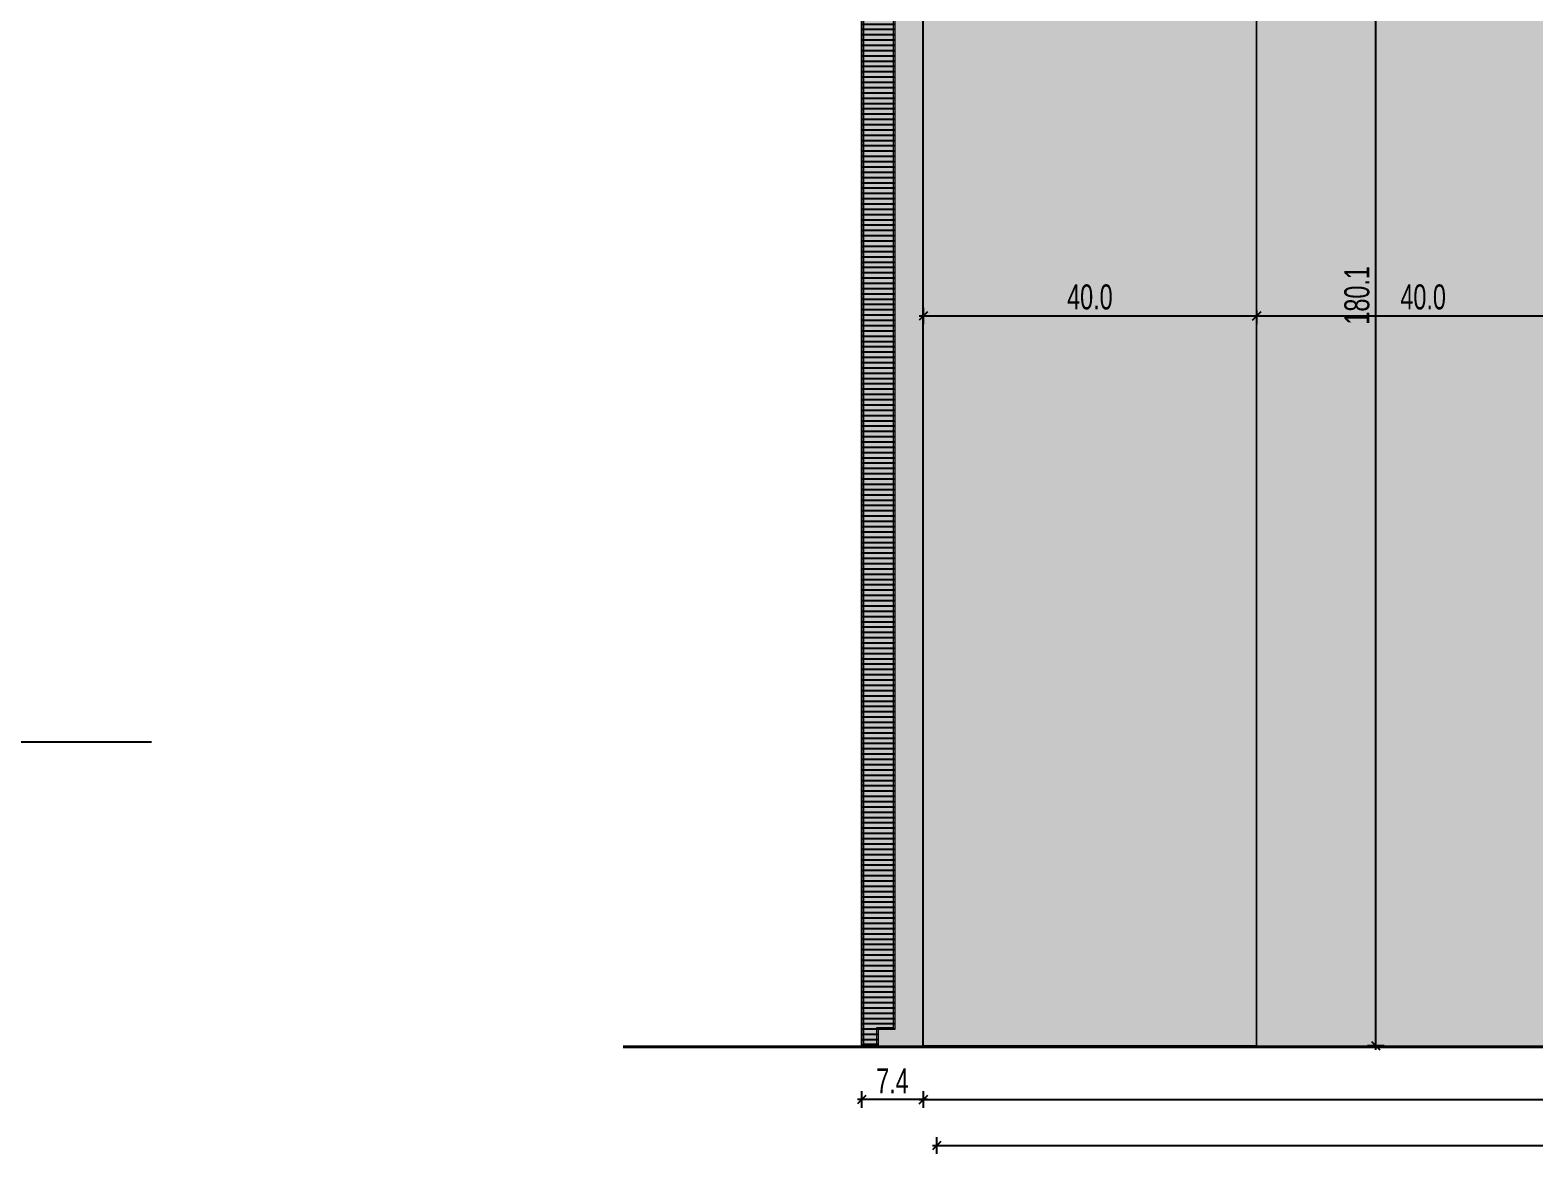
# Model space of a CAD drawing. Header units: inches. Extents: x 4017 to 5703, y -944 to 2840.
# Drawn here: x 5052.7 to 5233.2, y 361.8 to 496.7 of the extents above; entities that cross this region are included whole.
import ezdxf

# ---------------------------------------------------------------- set-up
doc = ezdxf.new("R2010")
doc.units = ezdxf.units.IN
doc.header["$MEASUREMENT"] = 0
doc.layers.get('0').update_dxf_attribs({"color": 5})
doc.layers.get('DEFPOINTS').update_dxf_attribs({"color": 254})
for name, color, linetype, lineweight in [('1 - A-dim-work', 8, 'Continuous', 9), ('1 - plaster', 1, 'Continuous', 9), ('1 - subStructural - Bearing', 132, 'Continuous', 9)]:
    doc.layers.add(name, color=color, linetype=linetype, lineweight=lineweight)
doc.layers.add('A-dim-work', color=8, linetype='Continuous')
doc.layers.add('A-HATCH', color=11, linetype='Continuous')
doc.styles.add('hebtovna', font='hebtovna.shx', dxfattribs={"width": 0.7})
doc.styles.get("Standard").update_dxf_attribs({"font": 'arial.ttf'})
doc.dimstyles.new('Copy of gl-D10', dxfattribs={"dimtxt": 2, "dimasz": 1, "dimexe": 1, "dimexo": 1, "dimgap": 1, "dimtad": 0, "dimdec": 1, "dimzin": 0, "dimdsep": 46, "dimtxsty": 'hebtovna', "dimblk": 'OBLIQUE', "dimblk1": 'OBLIQUE', "dimblk2": 'OBLIQUE', "dimcen": 0, "dimdle": 0.5, "dimclrd": 256, "dimclre": 256, "dimclrt": 256, "dimadec": 0, "dimazin": 0, "dimtfac": 0.05, "dimtdec": 1, "dimtix": 1, "dimtmove": 2, "dimatfit": 0, "dimfxl": 1, "dimfxlon": 1, "dimtvp": 0.75, "dimtolj": 1, "dimtzin": 0, "dimarcsym": 0})
doc.dimstyles.new('D-50', dxfattribs={"dimtxt": 11, "dimasz": 0.5, "dimexe": 0.2, "dimexo": 0, "dimgap": 0.8, "dimtad": 0, "dimdec": 0, "dimdsep": 46, "dimtxsty": 'Standard', "dimblk": 'ar11', "dimcen": 20, "dimdle": 0.1, "dimse1": 1, "dimse2": 1, "dimclrt": 2, "dimadec": 0, "dimazin": 0, "dimtfac": 1, "dimtdec": 0, "dimtix": 1, "dimtmove": 2, "dimatfit": 3, "dimfxl": 1, "dimtvp": 1, "dimtolj": 1, "dimlwd": -1, "dimlwe": -1, "dimarcsym": 0})

# ---------------------------------------------------------------- blocks, each defined once
blk = doc.blocks.new('_Oblique')
at = {"color": 0, "linetype": 'ByBlock', "lineweight": -2}
blk.add_line((-0.5, -0.5), (0.5, 0.5), dxfattribs=at)
blk = doc.blocks.new('*D403')
at = {"layer": 'A-dim-work', "color": 6, "lineweight": -2, "ltscale": 20, "transparency": 16777216}
for p, q in [((5159.45, 368.29), (5331.45, 368.29)), ((5159.95, 369.29), (5159.95, 367.29)), ((5330.95, 369.29), (5330.95, 367.29))]:
    blk.add_line(p, q, dxfattribs=at)
at = {"layer": 'DEFPOINTS', "color": 0, "ltscale": 20, "transparency": 16777216}
for p in [(5159.95, 374.78), (5330.95, 374.63), (5330.95, 368.29)]:
    blk.add_point(p, dxfattribs=at)
at = {"layer": 'A-dim-work', "color": 6, "lineweight": -2, "ltscale": 20, "transparency": 16777216, "rotation": 180}
blk.add_blockref('_Oblique', (5159.95, 368.29), dxfattribs=at)
at = {"layer": 'A-dim-work', "color": 6, "lineweight": -2, "ltscale": 20, "transparency": 16777216}
blk.add_blockref('_Oblique', (5330.95, 368.29), dxfattribs=at)
at = {"layer": 'A-dim-work', "color": 6, "lineweight": 40, "ltscale": 20, "transparency": 16777216, "insert": (5245.45, 370.54), "char_height": 3, "attachment_point": 5, "style": 'hebtovna'}
blk.add_mtext('\\A1;171.0', dxfattribs=at)
blk = doc.blocks.new('*D405')
at = {"layer": 'A-dim-work', "color": 6, "lineweight": -2, "ltscale": 20, "transparency": 16777216}
for p, q in [((5160.45, 368.29), (5152.05, 368.29)), ((5152.55, 369.29), (5152.55, 367.29)), ((5159.95, 369.29), (5159.95, 367.29))]:
    blk.add_line(p, q, dxfattribs=at)
at = {"layer": 'DEFPOINTS', "color": 0, "ltscale": 20, "transparency": 16777216}
for p in [(5152.55, 381.52), (5159.95, 374.78), (5152.55, 368.29)]:
    blk.add_point(p, dxfattribs=at)
at = {"layer": 'A-dim-work', "color": 6, "lineweight": -2, "ltscale": 20, "transparency": 16777216, "rotation": 180}
blk.add_blockref('_Oblique', (5152.55, 368.29), dxfattribs=at)
at = {"layer": 'A-dim-work', "color": 6, "lineweight": -2, "ltscale": 20, "transparency": 16777216}
blk.add_blockref('_Oblique', (5159.95, 368.29), dxfattribs=at)
at = {"layer": 'A-dim-work', "color": 6, "lineweight": 40, "ltscale": 20, "transparency": 16777216, "insert": (5156.25, 370.54), "char_height": 3, "attachment_point": 5, "style": 'hebtovna'}
blk.add_mtext('\\A1;7.4', dxfattribs=at)
blk = doc.blocks.new('*D406')
at = {"layer": 'A-dim-work', "color": 6, "lineweight": -2, "ltscale": 20, "transparency": 16777216}
for p, q in [((5161.55, 363.77), (5161.55, 361.77)), ((5378.35, 363.77), (5378.35, 361.77)), ((5161.05, 362.77), (5378.85, 362.77))]:
    blk.add_line(p, q, dxfattribs=at)
at = {"layer": 'DEFPOINTS', "color": 0, "ltscale": 20, "transparency": 16777216}
for p in [(5161.55, 374.63), (5378.35, 374.63), (5378.35, 362.77)]:
    blk.add_point(p, dxfattribs=at)
at = {"layer": 'A-dim-work', "color": 6, "lineweight": -2, "ltscale": 20, "transparency": 16777216, "rotation": 180}
blk.add_blockref('_Oblique', (5161.55, 362.77), dxfattribs=at)
at = {"layer": 'A-dim-work', "color": 6, "lineweight": -2, "ltscale": 20, "transparency": 16777216}
blk.add_blockref('_Oblique', (5378.35, 362.77), dxfattribs=at)
at = {"layer": 'A-dim-work', "color": 6, "lineweight": 40, "ltscale": 20, "transparency": 16777216, "insert": (5269.95, 365.02), "char_height": 3, "attachment_point": 5, "style": 'hebtovna'}
blk.add_mtext('\\A1;216.8', dxfattribs=at)
blk = doc.blocks.new('*D416')
at = {"layer": 'A-dim-work', "color": 6, "lineweight": -2, "transparency": 16777216}
for p, q in [((5213.26, 554.92), (5215.26, 554.92)), ((5214.26, 374.28), (5214.26, 555.42)), ((5213.26, 374.78), (5215.26, 374.78))]:
    blk.add_line(p, q, dxfattribs=at)
at = {"layer": 'DEFPOINTS', "color": 0, "transparency": 16777216}
for p in [(5195.22, 554.92), (5214.26, 554.92), (5199.95, 374.78)]:
    blk.add_point(p, dxfattribs=at)
at = {"layer": 'A-dim-work', "color": 6, "lineweight": -2, "transparency": 16777216}
for p, rotation in [((5214.26, 554.92), 90), ((5214.26, 374.78), 270)]:
    blk.add_blockref('_Oblique', p, dxfattribs=dict(at, rotation=rotation))
at = {"layer": 'A-dim-work', "color": 6, "transparency": 16777216, "insert": (5212.01, 464.85), "char_height": 3, "attachment_point": 5, "rotation": 90, "style": 'hebtovna'}
blk.add_mtext('\\A1;180.1', dxfattribs=at)
blk = doc.blocks.new('dooor')
at = {"layer": '1 - subStructural - Bearing', "true_color": 0xadcab8}
h = blk.add_hatch(color=9, dxfattribs=at)
h.dxf.hatch_style = 1
h.paths.add_polyline_path([(7.4, -48.22), (0, -48.22), (0, -259), (7.4, -259)])
at = {"layer": 'A-HATCH'}
h = blk.add_hatch(dxfattribs=at)
h.set_pattern_fill('ANSI31', color=253, scale=0.2, angle=194.9204, style=0)
h.set_pattern_definition([(180, (-61009.41664, -44345.6368), (-3e-16, -0.635), [])])
h.paths.add_polyline_path([(4.01, -52.04), (2.01, -52.04), (2.01, -50.08), (0.01, -50.08), (0.01, -259), (2.01, -259), (2.01, -256.89), (4.01, -256.89)])
at = {"ltscale": 0.0005}
blk.add_lwpolyline([(7.4, -48.22), (0, -48.22), (0, -259), (7.4, -259)], close=True, dxfattribs=at)
at = {"layer": '1 - plaster'}
blk.add_lwpolyline([(0, -47.02), (7.4, -47.02), (7.4, -259), (0, -259)], close=True, dxfattribs=at)
at = {"layer": '1 - subStructural - Bearing'}
blk.add_lwpolyline([(2.01, -50.08), (0.01, -50.08), (0.01, -74.43), (0.01, -258.85), (2.01, -258.85), (2.01, -256.89), (4.01, -256.89), (4.01, -75.68), (4.01, -52.04), (2.01, -52.04)], close=True, dxfattribs=at)
blk.add_lwpolyline([(1.81, -258.85), (1.81, -256.69), (3.81, -256.69), (3.81, -75.62), (3.81, -52.24), (1.81, -52.24), (1.81, -50.28), (0.21, -50.28), (0.21, -74.49), (0.21, -258.65), (2.01, -258.65)], dxfattribs=at)
blk = doc.blocks.new('*D504')
at = {"layer": 'A-dim-work', "color": 6, "lineweight": -2, "ltscale": 20, "transparency": 16777216}
for p, q in [((5159.45, 462.39), (5200.45, 462.39)), ((5159.95, 463.39), (5159.95, 461.39)), ((5199.95, 463.04), (5199.95, 461.39))]:
    blk.add_line(p, q, dxfattribs=at)
at = {"layer": 'DEFPOINTS', "color": 0, "ltscale": 20, "transparency": 16777216}
for p in [(5159.95, 464.4), (5199.95, 464.04), (5199.95, 462.39)]:
    blk.add_point(p, dxfattribs=at)
at = {"layer": 'A-dim-work', "color": 6, "lineweight": -2, "ltscale": 20, "transparency": 16777216, "rotation": 180}
blk.add_blockref('_Oblique', (5159.95, 462.39), dxfattribs=at)
at = {"layer": 'A-dim-work', "color": 6, "lineweight": -2, "ltscale": 20, "transparency": 16777216}
blk.add_blockref('_Oblique', (5199.95, 462.39), dxfattribs=at)
at = {"layer": 'A-dim-work', "color": 6, "lineweight": 40, "ltscale": 20, "transparency": 16777216, "insert": (5179.95, 464.64), "char_height": 3, "attachment_point": 5, "style": 'hebtovna'}
blk.add_mtext('\\A1;40.0', dxfattribs=at)
blk = doc.blocks.new('*D505')
at = {"layer": 'A-dim-work', "color": 6, "lineweight": -2, "ltscale": 0.0005, "transparency": 16777216}
for p, q in [((5199.45, 462.39), (5240.45, 462.39)), ((5199.95, 463.04), (5199.95, 461.39)), ((5239.95, 461.39), (5239.95, 463.39))]:
    blk.add_line(p, q, dxfattribs=at)
at = {"layer": 'DEFPOINTS', "color": 0, "ltscale": 0.0005, "transparency": 16777216}
for p in [(5199.95, 464.04), (5239.95, 462.39), (5239.95, 428.03)]:
    blk.add_point(p, dxfattribs=at)
at = {"layer": 'A-dim-work', "color": 6, "lineweight": -2, "ltscale": 0.0005, "transparency": 16777216, "rotation": 180}
blk.add_blockref('_Oblique', (5199.95, 462.39), dxfattribs=at)
at = {"layer": 'A-dim-work', "color": 6, "lineweight": -2, "ltscale": 0.0005, "transparency": 16777216}
blk.add_blockref('_Oblique', (5239.95, 462.39), dxfattribs=at)
at = {"layer": 'A-dim-work', "color": 6, "ltscale": 0.0005, "transparency": 16777216, "insert": (5219.95, 464.64), "char_height": 3, "attachment_point": 5, "style": 'hebtovna'}
blk.add_mtext('\\A1;40.0', dxfattribs=at)
blk = doc.blocks.new('ar11')
for p, q in [((0, 14.887), (0, -14.887)), ((-4.243, -4.243), (4.243, 4.243)), ((-12.405, 0), (12.405, 0))]:
    blk.add_line(p, q)

msp = doc.modelspace()

# ---------------------------------------------------------------- hatches: boundary and pattern name
at = {"layer": '1 - subStructural - Bearing', "true_color": 0xa4dbe8}
h = msp.add_hatch(color=141, dxfattribs=at)
h.dxf.hatch_style = 1
h.paths.add_polyline_path([(5199.95, 624.63), (5159.95, 624.63), (5159.95, 374.78), (5199.95, 374.78)])
at = {"layer": '1 - subStructural - Bearing', "true_color": 0x48a9c5}
h = msp.add_hatch(color=143, dxfattribs=at)
h.dxf.hatch_style = 1
h.paths.add_polyline_path([(5239.95, 624.63), (5199.95, 624.63), (5199.95, 374.63), (5239.95, 374.63)])

# ---------------------------------------------------------------- linework, layer by layer
at = {"layer": '1 - A-dim-work'}
for points in [[(5199.95, 624.63), (5159.95, 624.63), (5159.95, 374.78), (5199.95, 374.78)], [(5199.95, 374.63), (5239.95, 374.63), (5239.95, 624.63), (5199.95, 624.63)]]:
    msp.add_lwpolyline(points, close=True, dxfattribs=at)
msp.add_lwpolyline([(5199.95, 374.63), (5199.95, 624.63)], dxfattribs=at)
at = {"layer": 'A-dim-work', "color": 6, "lineweight": 40, "ltscale": 20}
msp.add_lwpolyline([(5406.4, 374.63), (5123.92, 374.63)], dxfattribs=at)

# ---------------------------------------------------------------- block references
msp.add_blockref('dooor', (5152.55, 633.63))

# ---------------------------------------------------------------- dimensions: what is measured, and where the dimension line sits
at = {"layer": 'A-dim-work'}
dim = msp.add_linear_dim(base=(5214.26, 554.92), p1=(5199.95, 374.78), p2=(5195.22, 554.92), angle=90, dimstyle='Copy of gl-D10', override={"dimtxt": 3, "dimclrd": 6, "dimclre": 6, "dimclrt": 6}, dxfattribs=at)
dim.commit()
dim.dimension.update_dxf_attribs({"geometry": '*D416', "text_midpoint": (5212.01, 464.85)})
at = {"layer": 'A-dim-work', "color": 6, "lineweight": 40, "ltscale": 20}
for base, p1, p2, picture, middle in [((5199.95, 462.39), (5159.95, 464.4), (5199.95, 464.04), '*D504', (5179.95, 464.64)), ((5152.55, 368.29), (5159.95, 374.78), (5152.55, 381.52), '*D405', (5156.25, 370.54)), ((5330.95, 368.29), (5159.95, 374.78), (5330.95, 374.63), '*D403', (5245.45, 370.54)), ((5378.35, 362.77), (5161.55, 374.63), (5378.35, 374.63), '*D406', (5269.95, 365.02))]:
    dim = msp.add_linear_dim(base=base, p1=p1, p2=p2, dimstyle='Copy of gl-D10', override={"dimtxt": 3, "dimclrd": 6, "dimclre": 6, "dimclrt": 6}, dxfattribs=at)
    dim.commit()
    dim.dimension.update_dxf_attribs({"geometry": picture, "text_midpoint": middle})
at = {"layer": 'A-dim-work', "ltscale": 0.0005}
dim = msp.add_linear_dim(base=(5239.95, 462.39), p1=(5199.95, 464.04), p2=(5239.95, 428.03), dimstyle='Copy of gl-D10', override={"dimtxt": 3, "dimclrd": 6, "dimclre": 6, "dimclrt": 6}, dxfattribs=at)
dim.commit()
dim.dimension.update_dxf_attribs({"geometry": '*D505', "text_midpoint": (5219.95, 464.64)})

# ---------------------------------------------------------------- leaders
at = {"layer": 'A-dim-work', "color": 6, "lineweight": 40, "ltscale": 20}
msp.add_leader([(5000.72, 411.23), (5017.06, 411.23), (5067.31, 411.23)], dimstyle='D-50', override={"dimasz": 5, "dimfxl": 1.25, "dimfxlon": 1}, dxfattribs=at)

doc.saveas('drawing.dxf')
